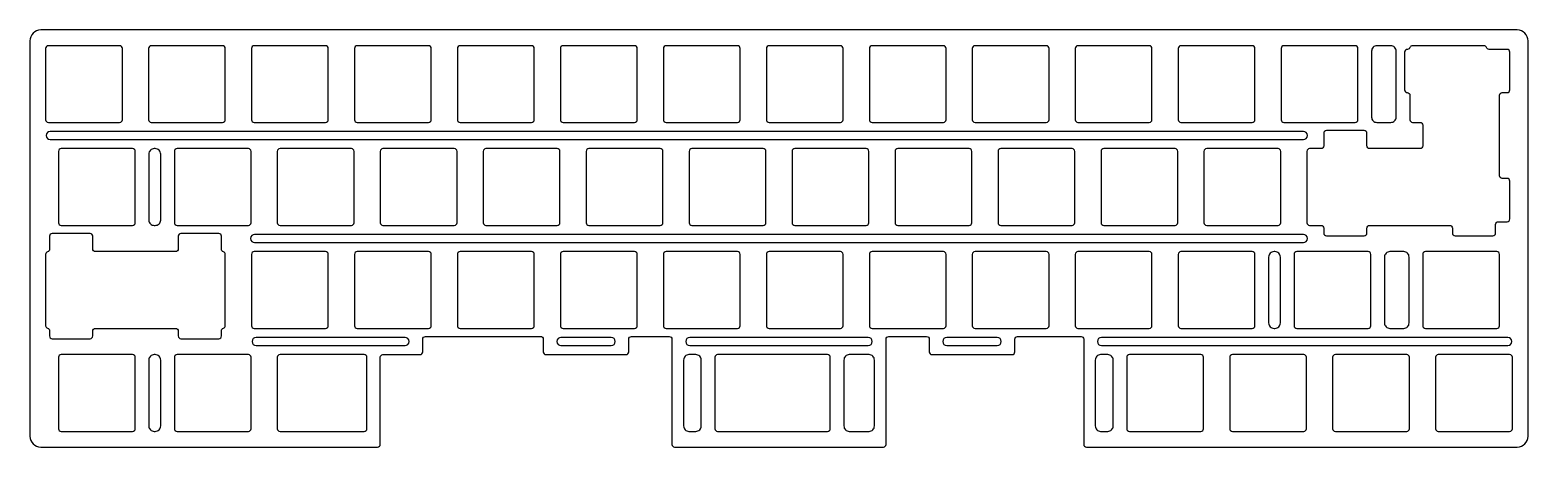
# Model space of a CAD drawing. Header units: millimetres. Extents: x 500 to 777, y -77 to 0.
import ezdxf

# ---------------------------------------------------------------- set-up
doc = ezdxf.new("R2010")
doc.units = ezdxf.units.MM
doc.layers.get('0').update_dxf_attribs({"linetype": 'CONTINUOUS'})

msp = doc.modelspace()

# ---------------------------------------------------------------- linework, layer by layer
for points in [[(776.7, -74.68), (776.7, -1.53, 0.414214), (774.7, 0.47), (501.52, 0.47, 0.414214), (499.52, -1.53), (499.52, -74.68, 0.414214), (501.52, -76.68), (563.84, -76.68, 0.414214), (564.34, -76.18), (564.34, -60.08, -0.414214), (564.84, -59.58), (571.7, -59.58, 0.414214), (572.2, -59.08), (572.2, -56.73, -0.414214), (572.7, -56.23), (594, -56.22, -0.414214), (594.5, -56.72), (594.5, -59.08, 0.414214), (595, -59.58), (609.8, -59.58, 0.414214), (610.3, -59.08), (610.3, -56.73, -0.414214), (610.8, -56.23), (617.8, -56.23, -0.414214), (618.3, -56.73), (618.3, -76.18, 0.414213), (618.8, -76.68), (657.42, -76.68, 0.414214), (657.93, -76.18), (657.93, -56.73, -0.414214), (658.42, -56.23), (665.43, -56.23, -0.414214), (665.92, -56.73), (665.92, -59.08, 0.414214), (666.42, -59.58), (681.24, -59.58, 0.414214), (681.74, -59.08), (681.74, -56.73, -0.414214), (682.24, -56.23), (694, -56.23, -0.414214), (694.5, -56.73), (694.5, -76.18, 0.414213), (695, -76.68), (774.7, -76.68, 0.414214)], [(516.62, -2.93, 0.414214), (516.12, -2.43), (502.93, -2.43, 0.414214), (502.43, -2.93), (502.43, -16.13, 0.414214), (502.93, -16.63), (516.12, -16.63, 0.414214), (516.62, -16.13)], [(535.67, -2.93, 0.414214), (535.17, -2.43), (521.98, -2.43, 0.414214), (521.48, -2.93), (521.48, -16.13, 0.414214), (521.98, -16.63), (535.17, -16.63, 0.414214), (535.67, -16.13)], [(540.52, -16.13, 0.414214), (541.02, -16.63), (554.23, -16.63, 0.414214), (554.72, -16.13), (554.72, -2.93, 0.414214), (554.23, -2.43), (541.02, -2.43, 0.414214), (540.52, -2.93)], [(559.58, -16.13, 0.414214), (560.07, -16.63), (573.27, -16.63, 0.414214), (573.77, -16.13), (573.77, -2.93, 0.414214), (573.27, -2.43), (560.07, -2.43, 0.414214), (559.58, -2.93)], [(578.62, -16.13, 0.414214), (579.12, -16.63), (592.33, -16.63, 0.414214), (592.83, -16.13), (592.83, -2.93, 0.414214), (592.33, -2.43), (579.12, -2.43, 0.414214), (578.62, -2.93)], [(611.88, -2.93, 0.414214), (611.38, -2.43), (598.18, -2.43, 0.414214), (597.67, -2.93), (597.67, -16.13, 0.414214), (598.18, -16.63), (611.38, -16.63, 0.414214), (611.88, -16.13)], [(617.22, -2.43, 0.414214), (616.72, -2.93), (616.72, -16.13, 0.414214), (617.22, -16.63), (630.43, -16.63, 0.414214), (630.92, -16.13), (630.92, -2.93, 0.414214), (630.43, -2.43)], [(649.48, -16.63, 0.414214), (649.97, -16.13), (649.97, -2.93, 0.414214), (649.48, -2.43), (636.27, -2.43, 0.414214), (635.77, -2.93), (635.77, -16.13, 0.414214), (636.27, -16.63)], [(668.53, -16.63, 0.414214), (669.02, -16.13), (669.02, -2.93, 0.414214), (668.53, -2.43), (655.33, -2.43, 0.414214), (654.83, -2.93), (654.83, -16.13, 0.414214), (655.33, -16.63)], [(688.07, -2.93, 0.414214), (687.57, -2.43), (674.38, -2.43, 0.414214), (673.88, -2.93), (673.88, -16.13, 0.414214), (674.38, -16.63), (687.57, -16.63, 0.414214), (688.07, -16.13)], [(707.12, -2.93, 0.414214), (706.63, -2.43), (693.42, -2.43, 0.414214), (692.93, -2.93), (692.93, -16.13, 0.414214), (693.42, -16.63), (706.63, -16.63, 0.414214), (707.12, -16.13)], [(725.67, -16.63, 0.414214), (726.17, -16.13), (726.17, -2.93, 0.414214), (725.67, -2.43), (712.48, -2.43, 0.414214), (711.98, -2.93), (711.98, -16.13, 0.414214), (712.48, -16.63)], [(731.03, -16.13, 0.414214), (731.53, -16.63), (744.72, -16.63, 0.414214), (745.22, -16.13), (745.22, -2.93, 0.414214), (744.72, -2.43), (731.53, -2.43, 0.414214), (731.03, -2.93)], [(746.89, -18.63, 0.414214), (746.39, -18.13), (739.39, -18.13, 0.414214), (738.89, -18.63), (738.89, -20.98, -0.414214), (738.39, -21.48), (736.29, -21.48, 0.414214), (735.79, -21.98), (735.79, -35.18, 0.414214), (736.29, -35.68), (738.39, -35.68, -0.414214), (738.89, -36.18), (738.89, -37.08, 0.414214), (739.39, -37.58), (746.39, -37.58, 0.414214), (746.89, -37.08), (746.89, -36.18, -0.414214), (747.39, -35.68), (762.2, -35.68, -0.414214), (762.7, -36.18), (762.7, -37.08, 0.414214), (763.2, -37.58), (770.2, -37.58, 0.414214), (770.7, -37.08), (770.7, -35.49, -0.414214), (771.2, -34.99), (772.83, -34.99, 0.414214), (773.33, -34.49), (773.33, -27.49, 0.414214), (772.83, -26.99), (771.92, -26.99, -0.414214), (771.42, -26.49), (771.42, -11.61, -0.414214), (771.92, -11.11), (772.83, -11.11, 0.414214), (773.33, -10.61), (773.33, -3.61, 0.414214), (772.83, -3.11), (769.49, -3.11, -0.323761), (769.01, -2.77, 0.323761), (768.54, -2.43), (755.34, -2.43, 0.323761), (754.86, -2.77, -0.323761), (754.39, -3.11), (754.37, -3.11, 0.414214), (753.87, -3.61), (753.87, -10.61, 0.404797), (754.35, -11.11, -0.404797), (754.84, -11.61), (754.84, -16.13, 0.414214), (755.34, -16.63), (756.72, -16.63, -0.414214), (757.22, -17.13), (757.22, -20.98, -0.414214), (756.72, -21.48), (747.39, -21.48, -0.414214), (746.89, -20.98)], [(747.75, -15.63, 0.414214), (748.75, -16.63), (751.31, -16.63, 0.414214), (752.31, -15.63), (752.31, -3.43, 0.414214), (751.31, -2.43), (748.75, -2.43, 0.414214), (747.75, -3.43)], [(503.27, -18.3, 1), (503.27, -19.8), (735.14, -19.8, 1), (735.14, -18.3)], [(519.01, -21.98, 0.414214), (518.51, -21.48), (505.31, -21.48, 0.414214), (504.81, -21.98), (504.81, -35.18, 0.414214), (505.31, -35.68), (518.51, -35.68, 0.414214), (519.01, -35.18)], [(522.71, -35.68, 0.414214), (523.71, -34.68), (523.71, -22.48, 0.414214), (522.71, -21.48), (522.53, -21.48, 0.414214), (521.53, -22.48), (521.53, -34.68, 0.414214), (522.53, -35.68)], [(540.44, -21.98, 0.414214), (539.94, -21.48), (526.74, -21.48, 0.414214), (526.24, -21.98), (526.24, -35.18, 0.414214), (526.74, -35.68), (539.94, -35.68, 0.414214), (540.44, -35.18)], [(558.99, -35.68, 0.414214), (559.49, -35.18), (559.49, -21.98, 0.414214), (558.99, -21.48), (545.79, -21.48, 0.414214), (545.29, -21.98), (545.29, -35.18, 0.414214), (545.79, -35.68)], [(564.84, -21.48, 0.414214), (564.34, -21.98), (564.34, -35.18, 0.414214), (564.84, -35.68), (578.04, -35.68, 0.414214), (578.54, -35.18), (578.54, -21.98, 0.414214), (578.04, -21.48)], [(597.09, -35.68, 0.414214), (597.59, -35.18), (597.59, -21.98, 0.414214), (597.09, -21.48), (583.89, -21.48, 0.414214), (583.39, -21.98), (583.39, -35.18, 0.414214), (583.89, -35.68)], [(602.94, -21.48, 0.414214), (602.44, -21.98), (602.44, -35.18, 0.414214), (602.94, -35.68), (616.14, -35.68, 0.414214), (616.64, -35.18), (616.64, -21.98, 0.414214), (616.14, -21.48)], [(621.99, -21.48, 0.414214), (621.49, -21.98), (621.49, -35.18, 0.414214), (621.99, -35.68), (635.19, -35.68, 0.414214), (635.69, -35.18), (635.69, -21.98, 0.414214), (635.19, -21.48)], [(654.74, -21.98, 0.414214), (654.24, -21.48), (641.04, -21.48, 0.414214), (640.54, -21.98), (640.54, -35.18, 0.414214), (641.04, -35.68), (654.24, -35.68, 0.414214), (654.74, -35.18)], [(673.29, -35.68, 0.414214), (673.79, -35.18), (673.79, -21.98, 0.414214), (673.29, -21.48), (660.09, -21.48, 0.414214), (659.59, -21.98), (659.59, -35.18, 0.414214), (660.09, -35.68)], [(692.34, -35.68, 0.414214), (692.84, -35.18), (692.84, -21.98, 0.414214), (692.34, -21.48), (679.14, -21.48, 0.414214), (678.64, -21.98), (678.64, -35.18, 0.414214), (679.14, -35.68)], [(698.19, -21.48, 0.414214), (697.69, -21.98), (697.69, -35.18, 0.414214), (698.19, -35.68), (711.39, -35.68, 0.414214), (711.89, -35.18), (711.89, -21.98, 0.414214), (711.39, -21.48)], [(717.24, -21.48, 0.414214), (716.74, -21.98), (716.74, -35.18, 0.414214), (717.24, -35.68), (730.44, -35.68, 0.414214), (730.94, -35.18), (730.94, -21.98, 0.414214), (730.44, -21.48)], [(502.43, -54.23, 0.332972), (502.78, -54.7, -0.332972), (503.14, -55.18), (503.14, -56.13, 0.414214), (503.64, -56.63), (510.64, -56.63, 0.414214), (511.14, -56.13), (511.14, -55.23, -0.414214), (511.64, -54.73), (526.46, -54.73, -0.414214), (526.96, -55.23), (526.96, -56.13, 0.414214), (527.46, -56.63), (534.46, -56.63, 0.414214), (534.96, -56.13), (534.96, -55.18, -0.332972), (535.32, -54.7, 0.332972), (535.67, -54.23), (535.67, -41.03, 0.332972), (535.32, -40.55, -0.332972), (534.96, -40.07), (534.96, -37.68, 0.414214), (534.46, -37.18), (527.46, -37.18, 0.414214), (526.96, -37.68), (526.96, -40.03, -0.414214), (526.46, -40.53), (511.64, -40.53, -0.414214), (511.14, -40.03), (511.14, -37.68, 0.414214), (510.64, -37.18), (503.64, -37.18, 0.414214), (503.14, -37.68), (503.14, -40.07, -0.332972), (502.78, -40.55, 0.332972), (502.43, -41.03)], [(735.14, -38.85, 1), (735.14, -37.35), (541.09, -37.35, 1), (541.09, -38.85)], [(554.72, -41.03, 0.414214), (554.23, -40.53), (541.02, -40.53, 0.414214), (540.52, -41.03), (540.52, -54.23, 0.414214), (541.02, -54.73), (554.23, -54.73, 0.414214), (554.72, -54.23)], [(573.77, -41.03, 0.414214), (573.27, -40.53), (560.07, -40.53, 0.414214), (559.58, -41.03), (559.58, -54.23, 0.414214), (560.07, -54.73), (573.27, -54.73, 0.414214), (573.77, -54.23)], [(592.33, -54.73, 0.414214), (592.83, -54.23), (592.83, -41.03, 0.414214), (592.33, -40.53), (579.12, -40.53, 0.414214), (578.62, -41.03), (578.62, -54.23, 0.414214), (579.12, -54.73)], [(611.38, -54.73, 0.414214), (611.88, -54.23), (611.88, -41.03, 0.414214), (611.38, -40.53), (598.18, -40.53, 0.414214), (597.67, -41.03), (597.67, -54.23, 0.414214), (598.18, -54.73)], [(616.72, -54.23, 0.414214), (617.22, -54.73), (630.43, -54.73, 0.414214), (630.92, -54.23), (630.92, -41.03, 0.414214), (630.43, -40.53), (617.22, -40.53, 0.414214), (616.72, -41.03)], [(649.97, -41.03, 0.414214), (649.48, -40.53), (636.27, -40.53, 0.414214), (635.77, -41.03), (635.77, -54.23, 0.414214), (636.27, -54.73), (649.48, -54.73, 0.414214), (649.97, -54.23)], [(655.33, -40.53, 0.414214), (654.83, -41.03), (654.83, -54.23, 0.414214), (655.33, -54.73), (668.53, -54.73, 0.414214), (669.02, -54.23), (669.02, -41.03, 0.414214), (668.53, -40.53)], [(674.38, -40.53, 0.414214), (673.88, -41.03), (673.88, -54.23, 0.414214), (674.38, -54.73), (687.57, -54.73, 0.414214), (688.07, -54.23), (688.07, -41.03, 0.414214), (687.57, -40.53)], [(706.63, -54.73, 0.414214), (707.12, -54.23), (707.12, -41.03, 0.414214), (706.63, -40.53), (693.42, -40.53, 0.414214), (692.93, -41.03), (692.93, -54.23, 0.414214), (693.42, -54.73)], [(712.48, -40.53, 0.414214), (711.98, -41.03), (711.98, -54.23, 0.414214), (712.48, -54.73), (725.67, -54.73, 0.414214), (726.17, -54.23), (726.17, -41.03, 0.414214), (725.67, -40.53)], [(729.88, -54.73, 0.414214), (730.88, -53.73), (730.88, -41.53, 0.414214), (729.88, -40.53), (729.7, -40.53, 0.414214), (728.7, -41.53), (728.7, -53.73, 0.414214), (729.7, -54.73)], [(733.41, -54.23, 0.414214), (733.91, -54.73), (747.11, -54.73, 0.414214), (747.61, -54.23), (747.61, -41.03, 0.414214), (747.11, -40.53), (733.91, -40.53, 0.414214), (733.41, -41.03)], [(751.13, -40.53, 0.414214), (750.13, -41.53), (750.13, -53.73, 0.414214), (751.13, -54.73), (753.69, -54.73, 0.414214), (754.69, -53.73), (754.69, -41.53, 0.414214), (753.69, -40.53)], [(771.42, -41.03, 0.414214), (770.92, -40.53), (757.72, -40.53, 0.414214), (757.22, -41.03), (757.22, -54.23, 0.414214), (757.72, -54.73), (770.92, -54.73, 0.414214), (771.42, -54.23)], [(568.92, -57.9, 1), (568.92, -56.4), (541.38, -56.4, 1), (541.38, -57.9)], [(597.77, -56.4, 1), (597.77, -57.9), (607.06, -57.9, 1), (607.06, -56.4)], [(621.61, -56.4, 1), (621.61, -57.9), (654.62, -57.9, 1), (654.62, -56.4)], [(669.17, -56.4, 1), (669.17, -57.9), (678.49, -57.9, 1), (678.49, -56.4)], [(697.77, -56.4, 1), (697.77, -57.9), (772.95, -57.9, 1), (772.95, -56.4)], [(504.81, -73.28, 0.414214), (505.31, -73.78), (518.51, -73.78, 0.414214), (519.01, -73.28), (519.01, -60.08, 0.414214), (518.51, -59.58), (505.31, -59.58, 0.414214), (504.81, -60.08)], [(521.53, -72.78, 0.414214), (522.53, -73.78), (522.71, -73.78, 0.414214), (523.71, -72.78), (523.71, -60.58, 0.414214), (522.71, -59.58), (522.53, -59.58, 0.414214), (521.53, -60.58)], [(540.44, -60.08, 0.414214), (539.94, -59.58), (526.74, -59.58, 0.414214), (526.24, -60.08), (526.24, -73.28, 0.414214), (526.74, -73.78), (539.94, -73.78, 0.414214), (540.44, -73.28)], [(545.79, -59.58, 0.414214), (545.29, -60.08), (545.29, -73.28, 0.414214), (545.79, -73.78), (561.37, -73.78, 0.414214), (561.87, -73.28), (561.87, -60.08, 0.414214), (561.37, -59.58)], [(623.73, -60.58, 0.414214), (622.73, -59.58), (621.46, -59.58, 0.414214), (620.46, -60.58), (620.46, -72.78, 0.414214), (621.46, -73.78), (622.73, -73.78, 0.414214), (623.73, -72.78)], [(626.75, -59.58, 0.414214), (626.25, -60.08), (626.25, -73.28, 0.414214), (626.75, -73.78), (647.09, -73.78, 0.414214), (647.59, -73.28), (647.59, -60.08, 0.414214), (647.09, -59.58)], [(655.77, -60.58, 0.414214), (654.77, -59.58), (651.12, -59.58, 0.414214), (650.12, -60.58), (650.12, -72.78, 0.414214), (651.12, -73.78), (654.77, -73.78, 0.414214), (655.77, -72.78)], [(698.93, -73.78, 0.414214), (699.93, -72.78), (699.93, -60.58, 0.414214), (698.93, -59.58), (697.62, -59.58, 0.414214), (696.63, -60.58), (696.63, -72.78, 0.414214), (697.62, -73.78)], [(702.45, -73.28, 0.414214), (702.95, -73.78), (716.15, -73.78, 0.414214), (716.65, -73.28), (716.65, -60.08, 0.414214), (716.15, -59.58), (702.95, -59.58, 0.414214), (702.45, -60.08)], [(735.7, -60.08, 0.414214), (735.2, -59.58), (722, -59.58, 0.414214), (721.5, -60.08), (721.5, -73.28, 0.414214), (722, -73.78), (735.2, -73.78, 0.414214), (735.7, -73.28)], [(741.05, -59.58, 0.414214), (740.55, -60.08), (740.55, -73.28, 0.414214), (741.05, -73.78), (754.25, -73.78, 0.414214), (754.75, -73.28), (754.75, -60.08, 0.414214), (754.25, -59.58)], [(773.3, -73.78, 0.414214), (773.8, -73.28), (773.8, -60.08, 0.414214), (773.3, -59.58), (760.1, -59.58, 0.414214), (759.6, -60.08), (759.6, -73.28, 0.414214), (760.1, -73.78)]]:
    msp.add_lwpolyline(points, format="xyb", close=True)

doc.saveas('drawing.dxf')
